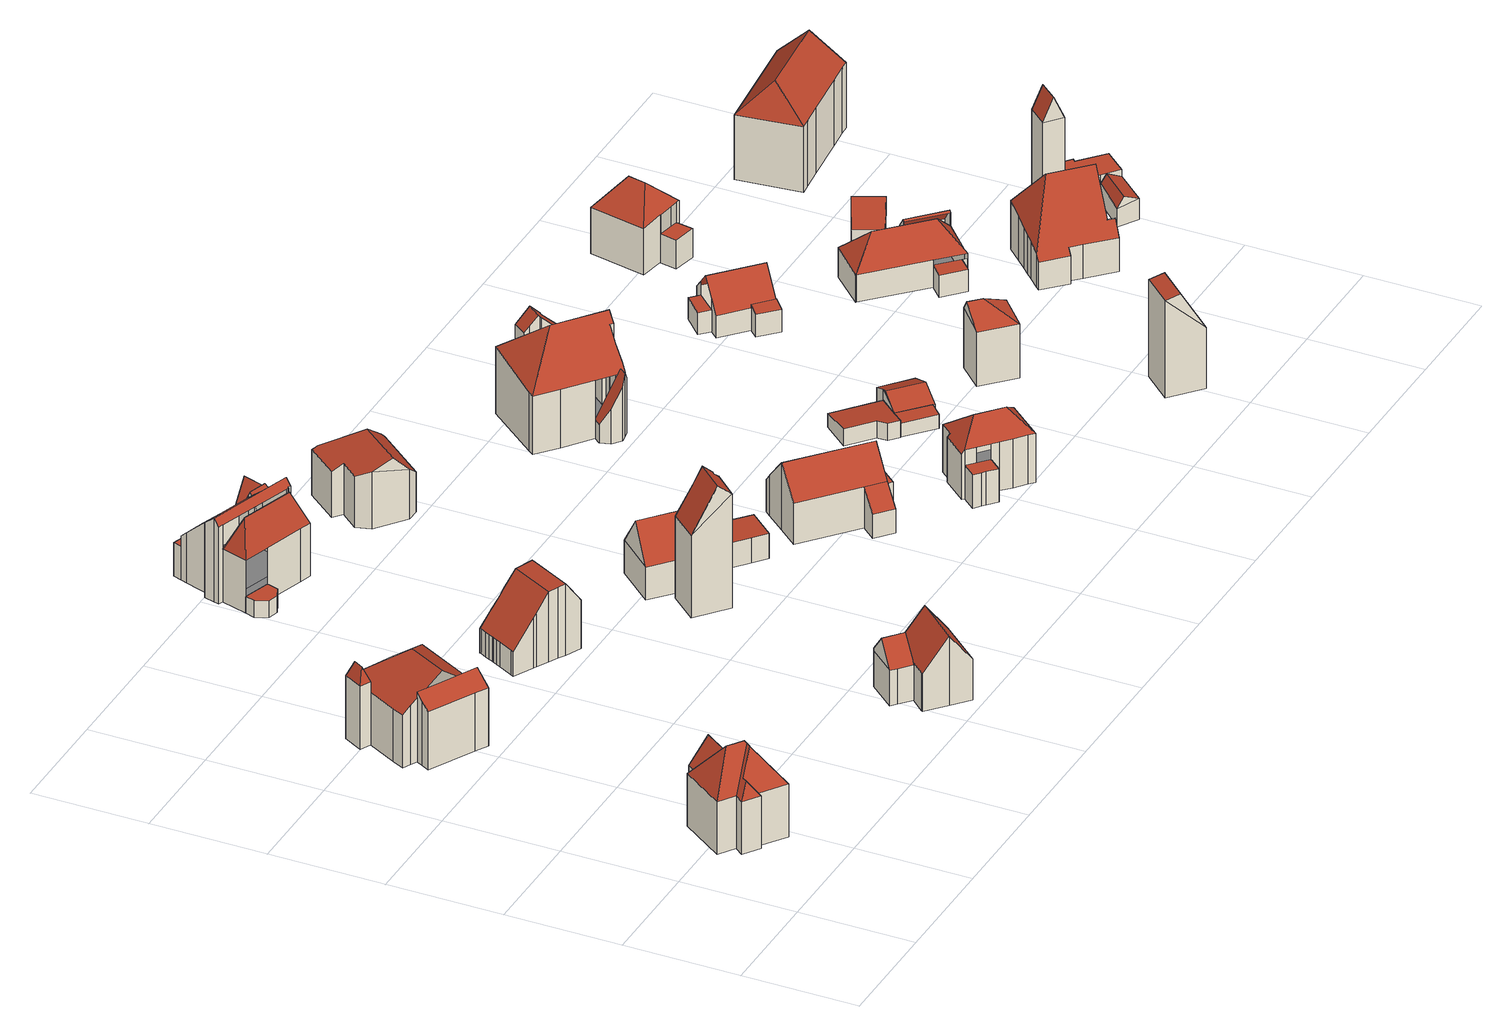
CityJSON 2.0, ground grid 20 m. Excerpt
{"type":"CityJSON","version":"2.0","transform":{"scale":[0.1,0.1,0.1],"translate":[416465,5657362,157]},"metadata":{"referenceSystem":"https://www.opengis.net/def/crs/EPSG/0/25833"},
"CityObjects":{
"building1":{"type":"Building","attributes":{"Dachtyp_tdc":"tdcFreeFormRoof","Gemeindeschluessel":14612000,"Dachneigung":53.18,"QualitaetDacherkennung":25,"Geometrietyp2DReferenz":"3000","measuredHeight":15.74,"function":"31001_9998","roofType":"5000"},"geometry":[{"type":"Solid","lod":"2","boundaries":[[[[0,1,2,3]],[[1,4,5,2]],[[4,6,7,5]],[[6,8,9,7]],[[8,10,11,9]],[[10,12,13,11]],[[12,14,15,13]],[[14,16,17,15]],[[16,18,19,17]],[[18,20,21,19]],[[20,22,23,21]],[[22,0,3,23]],[[24,25,22,20]],[[24,20,18]],[[26,27,25,24,18,16]],[[28,29,30,26,16,14]],[[28,14,12]],[[29,28,12,10]],[[30,29,10,8]],[[27,26,30,8,6]],[[31,25,27,6,4]],[[32,31,4,1]],[[32,1,0]],[[25,31,32,0,22]],[[3,2,5,7,9,11,13,15,17,19,21,23]]]],"semantics":{"surfaces":[{"type":"WallSurface"},{"type":"RoofSurface"},{"type":"GroundSurface"}],"values":[[0,0,0,0,0,0,0,0,0,0,0,0,1,1,1,1,1,1,1,1,1,1,0,1,2]]}}]},
"building2":{"type":"Building","attributes":{"Gemeindeschluessel":14612000,"Geometrietyp2DReferenz":"3000","function":"31001_9998","roofType":"9999"},"children":["building2-1","building2-2","building2-3"]},
"building2-1":{"type":"BuildingPart","attributes":{"Dachtyp_tdc":"tdcHipAndGableRoof","Dachneigung":35.21,"QualitaetDacherkennung":29,"Geometrietyp2DReferenz":"3000","measuredHeight":14.77,"roofType":"5000"},"parents":["building2"],"geometry":[{"type":"MultiSurface","lod":"2","boundaries":[[[33,34,35,36]],[[34,37,38,35]],[[37,39,40,38]],[[39,41,42,40]],[[43,44,45,46]],[[44,47,48,45]],[[47,49,50,48]],[[49,51,52,50]],[[51,53,54,52]],[[51,49,47,44,55]],[[44,43,41,39,37,34,33,56,57,55]],[[57,58,53,51,55]],[[59,36,35,38,40,42,46,45,48,50,52,54]]],"semantics":{"surfaces":[{"type":"WallSurface"},{"type":"RoofSurface"},{"type":"GroundSurface"}],"values":[0,0,0,0,0,0,0,0,0,1,1,1,2]}}]},
"building2-2":{"type":"BuildingPart","attributes":{"Dachtyp_tdc":"tdcPolyFlatRoof","Dachneigung":38.18,"QualitaetDacherkennung":33,"Geometrietyp2DReferenz":"3000","measuredHeight":12.67,"roofType":"2100"},"parents":["building2"],"geometry":[{"type":"MultiSurface","lod":"2","boundaries":[[[60,61,62,54,53]],[[61,63,64,62]],[[63,65,66,64]],[[65,67,68,66]],[[67,69,33,36,68]],[[69,67,65,63,61,60,58,70,56]],[[54,62,64,66,68,36,59]]],"semantics":{"surfaces":[{"type":"WallSurface"},{"type":"RoofSurface"},{"type":"GroundSurface"}],"values":[0,0,0,0,0,1,2]}}]},
"building2-3":{"type":"BuildingPart","attributes":{"Dachtyp_tdc":"tdcFreeFormRoof","Dachneigung":69.61,"QualitaetDacherkennung":12,"Geometrietyp2DReferenz":"3000","measuredHeight":14.06,"roofType":"5000"},"parents":["building2"],"geometry":[{"type":"MultiSurface","lod":"2","boundaries":[[[71,72,73,42]],[[72,74,75,73]],[[74,76,46,75]],[[76,43,46]],[[71,42,41]],[[77,76,74]],[[78,77,74,72]],[[78,72,71]],[[77,78,71,76]],[[73,75,46,42]]],"semantics":{"surfaces":[{"type":"WallSurface"},{"type":"RoofSurface"},{"type":"GroundSurface"}],"values":[0,0,0,0,0,1,1,1,1,2]}}]},
"building3":{"type":"Building","attributes":{"Dachtyp_tdc":"tdcCutGableRoof","Gemeindeschluessel":14612000,"Dachneigung":50.09,"QualitaetDacherkennung":34,"Geometrietyp2DReferenz":"3000","measuredHeight":12.82,"function":"31001_9998","roofType":"9999"},"geometry":[{"type":"Solid","lod":"2","boundaries":[[[[79,80,81,82]],[[80,83,84,81]],[[83,85,86,84]],[[85,87,88,86]],[[87,89,90,88]],[[89,91,92,90]],[[91,93,94,92]],[[93,95,96,94]],[[95,97,98,96]],[[97,99,100,98]],[[99,101,102,100]],[[101,103,104,102]],[[103,105,106,104]],[[105,107,108,106]],[[107,109,110,108]],[[109,111,112,110]],[[111,113,114,112]],[[113,115,116,114]],[[115,117,118,116]],[[117,119,120,118]],[[119,121,122,120]],[[121,123,124,122]],[[123,79,82,124]],[[111,109,107,105,103,101,99,97,95,93,91,89,87,85,83,80,79,123]],[[119,117,115,113]],[[123,121,119,113,111]],[[82,81,84,86,88,90,92,94,96,98,100,102,104,106,108,110,112,114,116,118,120,122,124]]]],"semantics":{"surfaces":[{"type":"WallSurface"},{"type":"RoofSurface"},{"type":"GroundSurface"}],"values":[[0,0,0,0,0,0,0,0,0,0,0,0,0,0,0,0,0,0,0,0,0,0,0,1,1,1,2]]}}]},
"building4":{"type":"Building","attributes":{"Gemeindeschluessel":14612000,"Geometrietyp2DReferenz":"3000","function":"31001_9998","roofType":"9999"},"children":["building4-1","building4-2"]},
"building4-1":{"type":"BuildingPart","attributes":{"Dachtyp_tdc":"tdcGableRoof","Dachneigung":51.22,"QualitaetDacherkennung":70,"Geometrietyp2DReferenz":"3000","measuredHeight":12.43,"roofType":"3100"},"parents":["building4"],"geometry":[{"type":"MultiSurface","lod":"2","boundaries":[[[125,126,127,128]],[[126,129,130,127]],[[129,131,132,133,130]],[[134,135,136,137,138]],[[135,139,140,136]],[[139,141,142,140]],[[141,125,128,142]],[[135,134,143,131,129,126,125]],[[125,141,139,135]],[[128,127,130,133,137,136,140,142]]],"semantics":{"surfaces":[{"type":"WallSurface"},{"type":"RoofSurface"},{"type":"GroundSurface"}],"values":[0,0,0,0,0,0,0,1,1,2]}}]},
"building4-2":{"type":"BuildingPart","attributes":{"Dachtyp_tdc":"tdcGableRoof","Dachneigung":52.38,"QualitaetDacherkennung":52,"Geometrietyp2DReferenz":"3000","measuredHeight":10.49,"roofType":"3100"},"parents":["building4"],"geometry":[{"type":"MultiSurface","lod":"2","boundaries":[[[144,138,137,145]],[[132,146,147,133]],[[146,148,149,147]],[[148,144,145,149]],[[148,146,132,143,150,151]],[[152,151,150,153]],[[144,152,153,134,138]],[[148,151,152,144]],[[145,137,133,147,149]]],"semantics":{"surfaces":[{"type":"WallSurface"},{"type":"RoofSurface"},{"type":"GroundSurface"}],"values":[0,0,0,0,1,1,0,0,2]}}]},
"building5":{"type":"Building","attributes":{"Gemeindeschluessel":14612000,"Geometrietyp2DReferenz":"3000","function":"31001_9998","roofType":"9999"},"children":["building5-1","building5-2","building5-3","building5-4","building5-5"]},
"building5-1":{"type":"BuildingPart","attributes":{"Dachtyp_tdc":"tdcGableRoof","Dachneigung":42.23,"QualitaetDacherkennung":29,"Geometrietyp2DReferenz":"3000","measuredHeight":15.16,"roofType":"3100"},"parents":["building5"],"geometry":[{"type":"MultiSurface","lod":"2","boundaries":[[[154,155,156,157,158]],[[155,159,160,156]],[[159,161,162,160]],[[161,163,164,162]],[[163,165,166,164]],[[165,167,168,169,166]],[[170,171,172,173,174,175]],[[176,177,178]],[[176,179,180,177]],[[179,181,182,180]],[[181,183,184,182]],[[183,185,186,184]],[[185,187,188,186]],[[187,189,190,191,188]],[[183,181,179,176,171,170,167,165,163,161,159]],[[159,155,154,189,187,185,183]],[[191,157,156,160,162,164,166,169,174,173,177,180,182,184,186,188]]],"semantics":{"surfaces":[{"type":"WallSurface"},{"type":"RoofSurface"},{"type":"GroundSurface"}],"values":[0,0,0,0,0,0,0,0,0,0,0,0,0,0,1,1,2]}}]},
"building5-2":{"type":"BuildingPart","attributes":{"Dachtyp_tdc":"tdcPolyFlatRoof","Dachneigung":0,"QualitaetDacherkennung":35,"Geometrietyp2DReferenz":"3000","measuredHeight":6.13,"roofType":"1000"},"parents":["building5"],"geometry":[{"type":"MultiSurface","lod":"2","boundaries":[[[168,192,193,169]],[[192,194,195,193]],[[194,175,174,195]],[[194,192,168,175]],[[174,169,193,195]]],"semantics":{"surfaces":[{"type":"WallSurface"},{"type":"RoofSurface"},{"type":"GroundSurface"}],"values":[0,0,0,1,2]}}]},
"building5-3":{"type":"BuildingPart","attributes":{"Dachtyp_tdc":"tdcFreeFormRoof","Dachneigung":67.93,"QualitaetDacherkennung":15,"Geometrietyp2DReferenz":"3000","measuredHeight":15.25,"roofType":"5000"},"parents":["building5"],"geometry":[{"type":"MultiSurface","lod":"2","boundaries":[[[196,197,198,199,200]],[[201,158,157,202,203]],[[190,204,205,191]],[[204,206,207,205]],[[206,196,200,207]],[[208,209,190,158]],[[208,158,201]],[[209,208,201,197,196,206]],[[209,206,204,190]],[[200,199,202,157,191,205,207]]],"semantics":{"surfaces":[{"type":"WallSurface"},{"type":"RoofSurface"},{"type":"GroundSurface"}],"values":[0,0,0,0,0,1,1,1,1,2]}}]},
"building5-4":{"type":"BuildingPart","attributes":{"Dachtyp_tdc":"tdcPolyFlatRoof","Dachneigung":45.18,"QualitaetDacherkennung":56,"Geometrietyp2DReferenz":"3000","measuredHeight":6.7,"roofType":"2100"},"parents":["building5"],"geometry":[{"type":"MultiSurface","lod":"2","boundaries":[[[210,211,212,213]],[[211,178,177,212]],[[178,211,210,172]],[[173,213,212,177]],[[172,210,213,173]]],"semantics":{"surfaces":[{"type":"WallSurface"},{"type":"RoofSurface"},{"type":"GroundSurface"}],"values":[0,0,1,2,0]}}]},
"building5-5":{"type":"BuildingPart","attributes":{"Dachtyp_tdc":"tdcPolyFlatRoof","Dachneigung":0,"QualitaetDacherkennung":0,"Geometrietyp2DReferenz":"3000","measuredHeight":3,"roofType":"9999"},"parents":["building5"],"geometry":[{"type":"MultiSurface","lod":"2","boundaries":[[[203,214,215,216,217,198]],[[198,217,218,199]],[[217,216,219,218]],[[216,215,220,219]],[[215,214,221,220]],[[214,203,202,221]],[[199,218,219,220,221,202]],[[199,202,203,198]]],"semantics":{"surfaces":[{"type":"RoofSurface"},{"type":"WallSurface"},{"type":"GroundSurface"},{"type":"ClosureSurface","isClosure":"1","QuelleClosure":"LoD1Solid"}],"values":[0,1,1,1,1,1,2,3]}}]},
"building6":{"type":"Building","attributes":{"Dachtyp_tdc":"tdcFreeFormRoof","Gemeindeschluessel":14612000,"Dachneigung":60.35,"QualitaetDacherkennung":10,"Geometrietyp2DReferenz":"3000","measuredHeight":22.66,"function":"31001_9998","roofType":"5000"},"geometry":[{"type":"Solid","lod":"2","boundaries":[[[[222,223,224,225]],[[223,226,227,224]],[[226,228,229,227]],[[228,230,231,229]],[[230,232,233,231]],[[232,234,235,233]],[[234,236,237,235]],[[236,222,225,237]],[[236,234,232,230,228,238,239]],[[238,226,223,222,239]],[[228,226,238]],[[222,236,239]],[[225,224,227,229,231,233,235,237]]]],"semantics":{"surfaces":[{"type":"WallSurface"},{"type":"RoofSurface"},{"type":"GroundSurface"}],"values":[[0,0,0,0,0,0,0,0,1,1,0,0,2]]}}]},
"building7":{"type":"Building","attributes":{"Dachtyp_tdc":"tdcFreeFormRoof","Gemeindeschluessel":14612000,"Dachneigung":63.92,"QualitaetDacherkennung":14,"Geometrietyp2DReferenz":"3000","measuredHeight":8.5,"function":"31001_9998","roofType":"5000"},"geometry":[{"type":"Solid","lod":"2","boundaries":[[[[240,241,242,243]],[[241,244,245,242]],[[244,246,247,245]],[[246,248,249,247]],[[248,250,251,249]],[[250,252,253,251]],[[252,254,255,253]],[[254,240,243,255]],[[256,257,252,250]],[[258,259,256,250,248,260]],[[259,258,261,241,240]],[[257,256,259,240,254]],[[241,261,244]],[[244,261,258,260,246]],[[246,260,248]],[[252,257,254]],[[243,242,245,247,249,251,253,255]]]],"semantics":{"surfaces":[{"type":"WallSurface"},{"type":"RoofSurface"},{"type":"GroundSurface"}],"values":[[0,0,0,0,0,0,0,0,1,1,1,1,0,0,0,0,2]]}}]},
"building8":{"type":"Building","attributes":{"Dachtyp_tdc":"tdcFreeFormRoof","Gemeindeschluessel":14612000,"Dachneigung":54.83,"QualitaetDacherkennung":73,"Geometrietyp2DReferenz":"3000","measuredHeight":11.89,"function":"31001_9998","roofType":"5000"},"geometry":[{"type":"Solid","lod":"2","boundaries":[[[[262,263,264,265]],[[263,266,267,264]],[[266,268,269,267]],[[268,270,271,269]],[[270,272,273,271]],[[272,262,265,273]],[[263,262,274,275,268,266]],[[274,272,270,275]],[[262,272,274]],[[270,268,275]],[[265,264,267,269,271,273]]]],"semantics":{"surfaces":[{"type":"WallSurface"},{"type":"RoofSurface"},{"type":"GroundSurface"}],"values":[[0,0,0,0,0,0,1,1,0,0,2]]}}]},
"building9":{"type":"Building","attributes":{"Dachtyp_tdc":"tdcFreeFormRoof","Gemeindeschluessel":14612000,"Dachneigung":25.97,"QualitaetDacherkennung":18,"Geometrietyp2DReferenz":"3000","measuredHeight":11.93,"function":"31001_9998","roofType":"5000"},"geometry":[{"type":"Solid","lod":"2","boundaries":[[[[276,277,278,279]],[[277,280,281,278]],[[280,282,283,281]],[[282,284,285,283]],[[284,286,287,285]],[[286,288,289,287]],[[288,290,291,289]],[[290,292,293,291]],[[292,294,295,293]],[[294,296,297,295]],[[296,298,299,297]],[[298,276,279,299]],[[300,301,290,288,286,284,302]],[[277,276,298,303,300,302,282,280]],[[292,301,300,303,296,294]],[[298,296,303]],[[284,282,302]],[[292,290,301]],[[279,278,281,283,285,287,289,291,293,295,297,299]]]],"semantics":{"surfaces":[{"type":"WallSurface"},{"type":"RoofSurface"},{"type":"GroundSurface"}],"values":[[0,0,0,0,0,0,0,0,0,0,0,0,1,1,1,0,0,0,2]]}}]},
"building10":{"type":"Building","attributes":{"Dachtyp_tdc":"tdcPolyFlatRoof","Gemeindeschluessel":14612000,"Dachneigung":2.73,"QualitaetDacherkennung":72,"Geometrietyp2DReferenz":"3000","measuredHeight":4.84,"function":"31001_9998","roofType":"2100"},"geometry":[{"type":"Solid","lod":"2","boundaries":[[[[304,305,306,307]],[[305,308,309,306]],[[308,310,311,309]],[[310,312,313,311]],[[312,314,315,313]],[[314,304,307,315]],[[314,312,310,308,305,304]],[[307,306,309,311,313,315]]]],"semantics":{"surfaces":[{"type":"WallSurface"},{"type":"RoofSurface"},{"type":"GroundSurface"}],"values":[[0,0,0,0,0,0,1,2]]}}]},
"building11":{"type":"Building","attributes":{"Gemeindeschluessel":14612000,"Geometrietyp2DReferenz":"3000","function":"31001_9998","roofType":"9999"},"children":["building11-1","building11-2","building11-3","building11-4"]},
"building11-1":{"type":"BuildingPart","attributes":{"Dachtyp_tdc":"tdcPolyFlatRoof","Dachneigung":43.98,"QualitaetDacherkennung":21,"Geometrietyp2DReferenz":"3000","measuredHeight":7.35,"roofType":"2100"},"parents":["building11"],"geometry":[{"type":"MultiSurface","lod":"2","boundaries":[[[316,317,318,319]],[[317,320,321,318]],[[320,322,323,321]],[[320,317,316,322]],[[319,318,321,323]]],"semantics":{"surfaces":[{"type":"WallSurface"},{"type":"RoofSurface"},{"type":"GroundSurface"}],"values":[0,0,0,1,2]}}]},
"building11-2":{"type":"BuildingPart","attributes":{"Dachtyp_tdc":"tdcPolyFlatRoof","Dachneigung":0,"QualitaetDacherkennung":50,"Geometrietyp2DReferenz":"3000","measuredHeight":3.56,"roofType":"1000"},"parents":["building11"],"geometry":[{"type":"MultiSurface","lod":"2","boundaries":[[[324,325,326,327]],[[328,329,330,331]],[[329,324,327,330]],[[329,328,325,324]],[[327,326,331,330]]],"semantics":{"surfaces":[{"type":"WallSurface"},{"type":"RoofSurface"},{"type":"GroundSurface"}],"values":[0,0,0,1,2]}}]},
"building11-3":{"type":"BuildingPart","attributes":{"Dachtyp_tdc":"tdcFreeFormRoof","Dachneigung":46.93,"QualitaetDacherkennung":70,"Geometrietyp2DReferenz":"3000","measuredHeight":12.21,"roofType":"5000"},"parents":["building11"],"geometry":[{"type":"MultiSurface","lod":"2","boundaries":[[[322,332,333,323]],[[332,334,335,333]],[[334,336,337,338,335]],[[339,340,341,342,343]],[[340,344,328,331,341]],[[345,346,347,326,325]],[[346,316,319,347]],[[346,345,344,340,339,336,334]],[[334,332,322,316,346]],[[333,335,338,342,341,331,326,347,319,323]]],"semantics":{"surfaces":[{"type":"WallSurface"},{"type":"RoofSurface"},{"type":"GroundSurface"}],"values":[0,0,0,0,0,0,0,1,1,2]}}]},
"building11-4":{"type":"BuildingPart","attributes":{"Dachtyp_tdc":"tdcPolyFlatRoof","Dachneigung":46.77,"QualitaetDacherkennung":55,"Geometrietyp2DReferenz":"3000","measuredHeight":7.26,"roofType":"2100"},"parents":["building11"],"geometry":[{"type":"MultiSurface","lod":"2","boundaries":[[[348,343,342,349]],[[337,350,351,338]],[[350,348,349,351]],[[350,337,343,348]],[[349,342,338,351]]],"semantics":{"surfaces":[{"type":"WallSurface"},{"type":"RoofSurface"},{"type":"GroundSurface"}],"values":[0,0,0,1,2]}}]},
"building12":{"type":"Building","attributes":{"Gemeindeschluessel":14612000,"Geometrietyp2DReferenz":"3000","function":"31001_9998","roofType":"9999"},"children":["building12-1","building12-2","building12-3"]},
"building12-1":{"type":"BuildingPart","attributes":{"Dachtyp_tdc":"tdcHipRoof","Dachneigung":39.1,"QualitaetDacherkennung":78,"Geometrietyp2DReferenz":"3000","measuredHeight":12.09,"roofType":"3200"},"parents":["building12"],"geometry":[{"type":"MultiSurface","lod":"2","boundaries":[[[352,353,354,355]],[[353,356,357,354]],[[356,358,359,357]],[[358,360,361,359]],[[360,362,363,361]],[[362,364,363]],[[365,366,367,368]],[[365,369,370,366]],[[369,371,372,370]],[[371,373,374,372]],[[373,375,376,374]],[[375,377,378,376]],[[371,369,379]],[[360,358,356,353,352,380]],[[369,365,362,360,380,379]],[[352,381,377,375,373,371,379,380]],[[378,382,355,354,357,359,361,363,366,370,372,374,376]],[[377,381,382,378]],[[381,383,382]],[[352,355,384]]],"semantics":{"surfaces":[{"type":"WallSurface"},{"type":"RoofSurface"},{"type":"GroundSurface"}],"values":[0,0,0,0,0,0,0,0,0,0,0,0,1,1,1,1,2,0,0,0]}}]},
"building12-2":{"type":"BuildingPart","attributes":{"Dachtyp_tdc":"tdcPolyFlatRoof","Dachneigung":0,"QualitaetDacherkennung":49,"Geometrietyp2DReferenz":"3000","measuredHeight":5.97,"roofType":"1000"},"parents":["building12"],"geometry":[{"type":"MultiSurface","lod":"2","boundaries":[[[383,385,386,382]],[[385,387,388,386]],[[387,389,390,388]],[[389,391,392,390]],[[391,393,394,392]],[[393,384,355,394]],[[393,391,389,387,385,383,384]],[[355,382,386,388,390,392,394]]],"semantics":{"surfaces":[{"type":"WallSurface"},{"type":"RoofSurface"},{"type":"GroundSurface"}],"values":[0,0,0,0,0,0,1,2]}}]},
"building12-3":{"type":"BuildingPart","attributes":{"Dachtyp_tdc":"tdcHipAndGableRoof","Dachneigung":22.86,"QualitaetDacherkennung":59,"Geometrietyp2DReferenz":"3000","measuredHeight":7.51,"roofType":"5000"},"parents":["building12"],"geometry":[{"type":"MultiSurface","lod":"2","boundaries":[[[364,395,396,363]],[[395,397,398,396]],[[397,367,366,398]],[[399,395,400]],[[395,364,401,400]],[[368,399,400,401]],[[397,399,368,367]],[[395,399,397]],[[396,398,366,363]]],"semantics":{"surfaces":[{"type":"WallSurface"},{"type":"RoofSurface"},{"type":"GroundSurface"}],"values":[0,0,0,1,1,1,0,0,2]}}]},
"building13":{"type":"Building","attributes":{"Gemeindeschluessel":14612000,"Geometrietyp2DReferenz":"3000","function":"31001_9998","roofType":"9999"},"children":["building13-1","building13-2","building13-3"]},
"building13-1":{"type":"BuildingPart","attributes":{"Dachtyp_tdc":"tdcGableRoof","Dachneigung":43.83,"QualitaetDacherkennung":58,"Geometrietyp2DReferenz":"3000","measuredHeight":15.66,"roofType":"3100"},"parents":["building13"],"geometry":[{"type":"MultiSurface","lod":"2","boundaries":[[[402,403,404,405]],[[403,406,407,404]],[[406,408,409,407]],[[408,410,411,409]],[[412,413,414,415,416]],[[413,402,405,414]],[[417,418,410,408,406,403,402]],[[402,413,412,417]],[[405,404,407,409,411,419,415,414]]],"semantics":{"surfaces":[{"type":"WallSurface"},{"type":"RoofSurface"},{"type":"GroundSurface"}],"values":[0,0,0,0,0,0,1,1,2]}}]},
"building13-2":{"type":"BuildingPart","attributes":{"Dachtyp_tdc":"tdcFreeFormRoof","Dachneigung":61.46,"QualitaetDacherkennung":5,"Geometrietyp2DReferenz":"3000","measuredHeight":11.42,"roofType":"5000"},"parents":["building13"],"geometry":[{"type":"MultiSurface","lod":"2","boundaries":[[[420,421,422,423]],[[424,425,426,427]],[[425,428,429,426]],[[428,430,431,429]],[[430,432,433,431]],[[432,420,423,433]],[[428,425,424,434,435]],[[435,436,421,420,432,430,428]],[[423,422,437,427,426,429,431,433]]],"semantics":{"surfaces":[{"type":"WallSurface"},{"type":"RoofSurface"},{"type":"GroundSurface"}],"values":[0,0,0,0,0,0,1,1,2]}}]},
"building13-3":{"type":"BuildingPart","attributes":{"Dachtyp_tdc":"tdcHipAndGableRoof","Dachneigung":45.05,"QualitaetDacherkennung":44,"Geometrietyp2DReferenz":"3000","measuredHeight":17.55,"roofType":"5000"},"parents":["building13"],"geometry":[{"type":"MultiSurface","lod":"2","boundaries":[[[438,411,410]],[[438,439,440,411]],[[439,441,442,440]],[[441,443,444,442]],[[443,445,446,444]],[[445,447,448,446]],[[447,449,450,448]],[[449,451,452,450]],[[451,453,454,452]],[[453,455,456,454]],[[455,457,424,427,456]],[[458,459,460,422,421]],[[459,461,462,460]],[[461,463,464,462]],[[463,465,466,464]],[[465,467,468,466]],[[467,469,470,468]],[[469,416,415,470]],[[465,463,461,471]],[[461,459,458,436,472,434,457,455,453,451,449,447,471]],[[447,445,443,441,439,438,418,473,416,469,467,465,471]],[[415,419,411,440,442,444,446,448,450,452,454,456,427,437,422,460,462,464,466,468,470]]],"semantics":{"surfaces":[{"type":"WallSurface"},{"type":"RoofSurface"},{"type":"GroundSurface"}],"values":[0,0,0,0,0,0,0,0,0,0,0,0,0,0,0,0,0,0,1,1,1,2]}}]},
"building14":{"type":"Building","attributes":{"Dachtyp_tdc":"tdcPolyFlatRoof","Gemeindeschluessel":14612000,"Dachneigung":4.66,"QualitaetDacherkennung":68,"Geometrietyp2DReferenz":"3000","measuredHeight":3.14,"function":"31001_9998","roofType":"2100"},"geometry":[{"type":"Solid","lod":"2","boundaries":[[[[474,475,476,477]],[[475,478,479,476]],[[478,480,481,479]],[[480,482,483,481]],[[482,484,485,483]],[[484,486,487,485]],[[486,474,477,487]],[[486,484,482,480,478,475,474]],[[477,476,479,481,483,485,487]]]],"semantics":{"surfaces":[{"type":"WallSurface"},{"type":"RoofSurface"},{"type":"GroundSurface"}],"values":[[0,0,0,0,0,0,0,1,2]]}}]},
"building15":{"type":"Building","attributes":{"Dachtyp_tdc":"tdcPolyFlatRoof","Gemeindeschluessel":14612000,"Dachneigung":7.76,"QualitaetDacherkennung":63,"Geometrietyp2DReferenz":"3000","measuredHeight":2.84,"function":"31001_9998","roofType":"2100"},"geometry":[{"type":"Solid","lod":"2","boundaries":[[[[488,489,490,491]],[[489,492,493,490]],[[492,494,495,493]],[[494,488,491,495]],[[494,492,489,488]],[[491,490,493,495]]]],"semantics":{"surfaces":[{"type":"WallSurface"},{"type":"RoofSurface"},{"type":"GroundSurface"}],"values":[[0,0,0,0,1,2]]}}]},
"building16":{"type":"Building","attributes":{"Dachtyp_tdc":"tdcFreeFormRoof","Gemeindeschluessel":14612000,"Dachneigung":22.01,"QualitaetDacherkennung":52,"Geometrietyp2DReferenz":"3000","measuredHeight":4.31,"function":"31001_9998","roofType":"5000"},"geometry":[{"type":"Solid","lod":"2","boundaries":[[[[488,494,496,497]],[[494,498,499,496]],[[498,500,501,499]],[[500,502,503,501]],[[502,504,505,503]],[[504,488,497,505]],[[488,504,506,507,494]],[[506,502,500,498,507]],[[504,502,506]],[[498,494,507]],[[497,496,499,501,503,505]]]],"semantics":{"surfaces":[{"type":"WallSurface"},{"type":"RoofSurface"},{"type":"GroundSurface"}],"values":[[0,0,0,0,0,0,1,1,0,0,2]]}}]},
"building17":{"type":"Building","attributes":{"Dachtyp_tdc":"tdcHipAndGableRoof","Gemeindeschluessel":14612000,"Dachneigung":34.83,"QualitaetDacherkennung":4,"Geometrietyp2DReferenz":"3000","measuredHeight":12.76,"function":"31001_9998","roofType":"5000"},"geometry":[{"type":"Solid","lod":"2","boundaries":[[[[508,509,510,511]],[[509,512,513,510]],[[512,514,515,513]],[[514,508,511,515]],[[512,509,516]],[[508,514,517]],[[509,508,517,516]],[[514,512,516,517]],[[511,510,513,515]]]],"semantics":{"surfaces":[{"type":"WallSurface"},{"type":"RoofSurface"},{"type":"GroundSurface"}],"values":[[0,0,0,0,1,0,1,1,2]]}}]},
"building18":{"type":"Building","attributes":{"Gemeindeschluessel":14612000,"Geometrietyp2DReferenz":"3000","function":"31001_9998","roofType":"9999"},"children":["building18-1","building18-2","building18-3"]},
"building18-1":{"type":"BuildingPart","attributes":{"Dachtyp_tdc":"tdcPolyFlatRoof","Dachneigung":17.76,"QualitaetDacherkennung":64,"Geometrietyp2DReferenz":"3000","measuredHeight":4.77,"roofType":"2100"},"parents":["building18"],"geometry":[{"type":"MultiSurface","lod":"2","boundaries":[[[518,519,520,521]],[[519,522,523,520]],[[522,524,525,526,523]],[[527,518,521,528,529]],[[527,524,522,519,518]],[[521,520,523,526,528]]],"semantics":{"surfaces":[{"type":"WallSurface"},{"type":"RoofSurface"},{"type":"GroundSurface"}],"values":[0,0,0,0,1,2]}}]},
"building18-2":{"type":"BuildingPart","attributes":{"Dachtyp_tdc":"tdcGableRoof","Dachneigung":46.83,"QualitaetDacherkennung":73,"Geometrietyp2DReferenz":"3000","measuredHeight":8.71,"roofType":"3100"},"parents":["building18"],"geometry":[{"type":"MultiSurface","lod":"2","boundaries":[[[530,531,532,533]],[[531,534,532]],[[535,536,537]],[[535,538,539,536]],[[538,540,541,539]],[[540,542,543,541]],[[542,529,528,543]],[[525,530,533,526]],[[542,540,538,535,544]],[[544,531,530,525,529,542]],[[533,532,545,536,539,541,543,528,526]]],"semantics":{"surfaces":[{"type":"WallSurface"},{"type":"RoofSurface"},{"type":"GroundSurface"}],"values":[0,0,0,0,0,0,0,0,1,1,2]}}]},
"building18-3":{"type":"BuildingPart","attributes":{"Dachtyp_tdc":"tdcPolyFlatRoof","Dachneigung":0,"QualitaetDacherkennung":48,"Geometrietyp2DReferenz":"3000","measuredHeight":3.94,"roofType":"1000"},"parents":["building18"],"geometry":[{"type":"MultiSurface","lod":"2","boundaries":[[[534,546,547,532]],[[546,548,549,547]],[[548,537,536,549]],[[537,548,546,534,550]],[[532,547,549,536,545]]],"semantics":{"surfaces":[{"type":"WallSurface"},{"type":"RoofSurface"},{"type":"GroundSurface"}],"values":[0,0,0,1,2]}}]},
"building19":{"type":"Building","attributes":{"Dachtyp_tdc":"tdcFreeFormRoof","Gemeindeschluessel":14612000,"Dachneigung":59.46,"QualitaetDacherkennung":4,"Geometrietyp2DReferenz":"3000","measuredHeight":18.14,"function":"31001_9998","roofType":"5000"},"geometry":[{"type":"Solid","lod":"2","boundaries":[[[[551,552,553,554]],[[552,555,556,553]],[[555,557,558,556]],[[557,559,560,558]],[[559,561,562,560]],[[561,551,554,562]],[[563,564,555,552]],[[561,559,557,564,563,551]],[[552,551,563]],[[557,555,564]],[[554,553,556,558,560,562]]]],"semantics":{"surfaces":[{"type":"WallSurface"},{"type":"RoofSurface"},{"type":"GroundSurface"}],"values":[[0,0,0,0,0,0,1,1,0,0,2]]}}]},
"building20":{"type":"Building","attributes":{"Gemeindeschluessel":14612000,"Geometrietyp2DReferenz":"3000","function":"31001_9998","roofType":"9999"},"children":["building20-1","building20-2","building20-3"]},
"building20-1":{"type":"BuildingPart","attributes":{"Dachtyp_tdc":"tdcHipRoof","Dachneigung":48.5,"QualitaetDacherkennung":56,"Geometrietyp2DReferenz":"3000","measuredHeight":9.49,"roofType":"3200"},"parents":["building20"],"geometry":[{"type":"MultiSurface","lod":"2","boundaries":[[[565,566,567,568]],[[566,569,570,571,567]],[[572,573,574]],[[572,575,576,573]],[[575,577,578,576]],[[577,579,580,578]],[[579,581,582,580]],[[581,583,584,582]],[[579,577,585]],[[569,566,565,586]],[[577,575,572,569,586,585]],[[565,583,581,579,585,586]],[[568,567,571,573,576,578,580,582,584]]],"semantics":{"surfaces":[{"type":"WallSurface"},{"type":"RoofSurface"},{"type":"GroundSurface"}],"values":[0,0,0,0,0,0,0,0,1,1,1,1,2]}}]},
"building20-2":{"type":"BuildingPart","attributes":{"Dachtyp_tdc":"tdcPolyFlatRoof","Dachneigung":0,"QualitaetDacherkennung":52,"Geometrietyp2DReferenz":"3000","measuredHeight":4.05,"roofType":"1000"},"parents":["building20"],"geometry":[{"type":"MultiSurface","lod":"2","boundaries":[[[587,574,573,588]],[[570,589,590,571]],[[589,591,592,590]],[[591,587,588,592]],[[591,589,570,574,587]],[[588,573,571,590,592]]],"semantics":{"surfaces":[{"type":"WallSurface"},{"type":"RoofSurface"},{"type":"GroundSurface"}],"values":[0,0,0,0,1,2]}}]},
"building20-3":{"type":"BuildingPart","attributes":{"Dachtyp_tdc":"tdcGableRoof","Dachneigung":51.07,"QualitaetDacherkennung":31,"Geometrietyp2DReferenz":"3000","measuredHeight":7.99,"roofType":"3100"},"parents":["building20"],"geometry":[{"type":"MultiSurface","lod":"2","boundaries":[[[593,594,595,596]],[[594,597,598,595]],[[597,599,600,598]],[[599,601,602,600]],[[601,603,568,602]],[[604,593,596,584,583]],[[601,599,597,594,593]],[[593,604,603,601]],[[596,595,598,600,602,568,584]]],"semantics":{"surfaces":[{"type":"WallSurface"},{"type":"RoofSurface"},{"type":"GroundSurface"}],"values":[0,0,0,0,0,0,1,1,2]}}]},
"building21":{"type":"Building","attributes":{"Dachtyp_tdc":"tdcPolyFlatRoof","Gemeindeschluessel":14612000,"Dachneigung":0,"QualitaetDacherkennung":0,"Geometrietyp2DReferenz":"3000","BezugspunktDach":"2000","measuredHeight":2.51,"function":"31001_9998"},"geometry":[{"type":"MultiSurface","lod":"2","boundaries":[[[605,606,607,608]],[[607,606,609,610]],[[606,605,611,609]],[[605,608,612,611]],[[608,607,610,612]],[[612,610,609,611]]],"semantics":{"surfaces":[{"type":"RoofSurface"},{"type":"WallSurface"},{"type":"GroundSurface"}],"values":[0,1,1,1,1,2]}}]},
"building22":{"type":"Building","attributes":{"Gemeindeschluessel":14612000,"Geometrietyp2DReferenz":"3000","function":"31001_9998","roofType":"9999"},"children":["building22-1","building22-2"]},
"building22-1":{"type":"BuildingPart","attributes":{"Dachtyp_tdc":"tdcPolyFlatRoof","Dachneigung":0,"QualitaetDacherkennung":48,"Geometrietyp2DReferenz":"3000","measuredHeight":5.25,"roofType":"1000"},"parents":["building22"],"geometry":[{"type":"MultiSurface","lod":"2","boundaries":[[[613,614,615,616]],[[617,618,619,620]],[[618,613,616,619]],[[618,617,614,613]],[[616,615,620,619]]],"semantics":{"surfaces":[{"type":"WallSurface"},{"type":"RoofSurface"},{"type":"GroundSurface"}],"values":[0,0,0,1,2]}}]},
"building22-2":{"type":"BuildingPart","attributes":{"Dachtyp_tdc":"tdcHipRoof","Dachneigung":43.43,"QualitaetDacherkennung":80,"Geometrietyp2DReferenz":"3000","measuredHeight":12.97,"roofType":"3200"},"parents":["building22"],"geometry":[{"type":"MultiSurface","lod":"2","boundaries":[[[621,620,615,622,623,624,625,626,627]],[[628,629,620,621]],[[629,617,620]],[[630,631,622,615,614]],[[631,632,623,622]],[[632,633,624,623]],[[633,634,625,624]],[[634,635,626,625]],[[635,636,627,626]],[[636,628,621,627]],[[634,633,637]],[[632,631,630,629,628,638]],[[633,632,638,637]],[[628,636,635,634,637,638]]],"semantics":{"surfaces":[{"type":"GroundSurface"},{"type":"WallSurface"},{"type":"RoofSurface"}],"values":[0,1,1,1,1,1,1,1,1,1,2,2,2,2]}}]},
"building23":{"type":"Building","attributes":{"Dachtyp_tdc":"tdcHipAndGableRoof","Gemeindeschluessel":14612000,"Dachneigung":54.44,"QualitaetDacherkennung":53,"Geometrietyp2DReferenz":"3000","measuredHeight":15.55,"function":"31001_9998","roofType":"5000"},"geometry":[{"type":"Solid","lod":"2","boundaries":[[[[639,640,641,642]],[[640,643,644,641]],[[643,645,646,644]],[[645,647,648,646]],[[647,649,650,648]],[[649,651,652,650]],[[651,653,654,652]],[[653,655,656,654]],[[655,657,658,656]],[[657,659,660,658]],[[659,661,662,660]],[[661,663,664,662]],[[663,665,666,664]],[[665,667,668,666]],[[667,639,642,668]],[[663,661,659,657,655,653,669]],[[653,651,649,647,645,643,640,639,667,669]],[[667,665,663,669]],[[642,641,644,646,648,650,652,654,656,658,660,662,664,666,668]]]],"semantics":{"surfaces":[{"type":"WallSurface"},{"type":"RoofSurface"},{"type":"GroundSurface"}],"values":[[0,0,0,0,0,0,0,0,0,0,0,0,0,0,0,1,1,1,2]]}}]},
"building24":{"type":"Building","attributes":{"Dachtyp_tdc":"tdcPolyFlatRoof","Gemeindeschluessel":14612000,"Dachneigung":0,"QualitaetDacherkennung":55,"Geometrietyp2DReferenz":"3000","measuredHeight":2.47,"function":"31001_9998","roofType":"1000"},"geometry":[{"type":"Solid","lod":"2","boundaries":[[[[670,671,672,673]],[[671,674,675,672]],[[674,676,677,675]],[[676,678,679,677]],[[678,680,681,679]],[[680,682,683,681]],[[682,684,685,683]],[[684,670,673,685]],[[684,682,680,678,676,674,671,670]],[[673,672,675,677,679,681,683,685]]]],"semantics":{"surfaces":[{"type":"WallSurface"},{"type":"RoofSurface"},{"type":"GroundSurface"}],"values":[[0,0,0,0,0,0,0,0,1,2]]}}]},
"building25":{"type":"Building","attributes":{"Dachtyp_tdc":"tdcGableRoof","Gemeindeschluessel":14612000,"Dachneigung":25.07,"QualitaetDacherkennung":52,"Geometrietyp2DReferenz":"3000","measuredHeight":5.03,"function":"31001_9998","roofType":"3100"},"geometry":[{"type":"Solid","lod":"2","boundaries":[[[[686,687,688,689]],[[687,690,691,688]],[[690,692,693,691]],[[692,686,689,693]],[[690,687,694]],[[686,692,695]],[[687,686,695,694]],[[692,690,694,695]],[[689,688,691,693]]]],"semantics":{"surfaces":[{"type":"WallSurface"},{"type":"RoofSurface"},{"type":"GroundSurface"}],"values":[[0,0,0,0,0,0,1,1,2]]}}]},
"building26":{"type":"Building","attributes":{"Gemeindeschluessel":14612000,"Geometrietyp2DReferenz":"3000","function":"31001_9998","roofType":"9999"},"children":["building26-1","building26-2"]},
"building26-1":{"type":"BuildingPart","attributes":{"Dachtyp_tdc":"tdcPolyFlatRoof","Dachneigung":0,"QualitaetDacherkennung":64,"Geometrietyp2DReferenz":"3000","measuredHeight":6.3,"roofType":"1000"},"parents":["building26"],"geometry":[{"type":"MultiSurface","lod":"2","boundaries":[[[696,697,698,699]],[[697,700,701,698]],[[700,702,703,701]],[[704,705,706,707]],[[705,708,709,706]],[[708,710,711,709]],[[710,712,713,711]],[[712,714,715,713]],[[714,716,717,715]],[[716,696,699,717]],[[716,714,712,710,708,705,704,702,700,697,696]],[[699,698,701,703,707,706,709,711,713,715,717]]],"semantics":{"surfaces":[{"type":"WallSurface"},{"type":"RoofSurface"},{"type":"GroundSurface"}],"values":[0,0,0,0,0,0,0,0,0,0,1,2]}}]},
"building26-2":{"type":"BuildingPart","attributes":{"Dachtyp_tdc":"tdcFreeFormRoof","Dachneigung":66.1,"QualitaetDacherkennung":10,"Geometrietyp2DReferenz":"3000","measuredHeight":21.75,"roofType":"5000"},"parents":["building26"],"geometry":[{"type":"MultiSurface","lod":"2","boundaries":[[[718,719,704,707,720]],[[721,722,723,703,702]],[[722,718,720,723]],[[724,722,721]],[[725,724,721,719]],[[725,719,718]],[[724,725,718,722]],[[720,707,703,723]]],"semantics":{"surfaces":[{"type":"WallSurface"},{"type":"RoofSurface"},{"type":"GroundSurface"}],"values":[0,0,0,0,1,0,1,2]}}]},
"building27":{"type":"Building","attributes":{"Dachtyp_tdc":"tdcHipRoof","Gemeindeschluessel":14612000,"Dachneigung":46.73,"QualitaetDacherkennung":66,"Geometrietyp2DReferenz":"3000","measuredHeight":17.67,"function":"31001_9998","roofType":"3200"},"geometry":[{"type":"Solid","lod":"2","boundaries":[[[[726,727,728,729]],[[727,730,731,728]],[[730,732,733,731]],[[732,734,735,733]],[[734,736,737,735]],[[736,738,739,737]],[[738,740,741,739]],[[740,726,729,741]],[[732,730,742]],[[736,734,743]],[[730,727,726,740,738,736,743,742]],[[734,732,742,743]],[[729,728,731,733,735,737,739,741]]]],"semantics":{"surfaces":[{"type":"WallSurface"},{"type":"RoofSurface"},{"type":"GroundSurface"}],"values":[[0,0,0,0,0,0,0,0,1,1,1,1,2]]}}]}
},
"vertices":[
[170,265,104],[225,226,104],[225,226,9],[170,265,9],[215,211,104],[215,211,9],[247,188,104],[247,188,9],[188,104,104],[188,104,9],[144,135,104],[144,135,9],[140,128,104],[140,128,9],[112,147,104],[112,147,9],[123,162,104],[123,162,9],[96,181,104],[96,181,9],[149,257,104],[149,257,9],[159,249,104],[159,249,9],[157,195,166],[171,185,166],[183,173,162],[182,177,166],[135,151,127],[140,158,127],[177,165,162],[168,202,149],[198,245,149],
[26,654,201],[15,660,193],[15,660,86],[26,654,86],[1,667,181],[1,667,86],[12,688,181],[12,688,86],[39,739,181],[39,739,86],[57,772,181],[66,790,181],[66,790,86],[57,772,86],[115,765,182],[115,765,86],[144,751,183],[144,751,86],[193,726,183],[193,726,86],[127,601,183],[127,601,86],[102,699,234],[40,646,213],[67,632,234],[92,619,213],[67,632,86],
[127,601,213],[114,576,191],[114,576,86],[92,588,191],[92,588,86],[13,630,191],[13,630,86],[20,643,202],[20,643,86],[26,654,213],[67,632,213],
[39,739,200],[21,748,200],[21,748,86],[39,781,200],[39,781,86],[57,772,200],[43,768,227],[35,752,226],
[341,604,186],[337,606,181],[337,606,90],[341,604,90],[302,624,134],[302,624,90],[305,629,134],[305,629,90],[318,654,134],[318,654,90],[322,662,134],[322,662,90],[325,668,134],[325,668,90],[327,671,134],[327,671,90],[330,678,134],[330,678,90],[334,686,134],[334,686,90],[340,696,134],[340,696,90],[341,699,134],[341,699,90],[358,691,156],[358,691,90],[361,689,161],[361,689,90],[376,681,180],[376,681,90],[381,679,188],[381,679,90],[402,668,216],[402,668,90],[430,653,219],[430,653,90],[456,640,179],[456,640,90],[418,565,178],[418,565,90],[391,578,219],[391,578,90],[379,585,217],[379,585,90],[363,593,216],[363,593,90],
[600,30,154],[566,59,98],[566,59,30],[600,30,30],[568,61,98],[568,61,30],[589,85,98],[589,85,94],[589,85,30],[629,132,98],[663,102,154],[663,102,30],[629,132,30],[629,132,94],[692,77,104],[692,77,30],[629,4,104],[629,4,30],[591,87,98],
[599,157,94],[599,157,30],[569,102,94],[569,102,30],[559,111,94],[559,111,30],[609,109,135],[579,134,135],[599,157,99],[629,132,99],
[253,1091,264],[244,1094,264],[244,1094,125],[253,1091,125],[253,1091,220],[247,1103,276],[247,1103,125],[252,1121,260],[252,1121,125],[262,1118,260],[262,1118,125],[277,1164,215],[277,1164,125],[281,1175,205],[281,1175,186],[281,1175,125],[328,1160,205],[364,1148,205],[364,1148,192],[364,1148,125],[328,1160,125],[328,1160,186],[423,1129,205],[423,1129,125],[423,1129,192],[420,1118,215],[420,1118,125],[414,1102,230],[414,1102,125],[399,1054,276],[399,1054,125],[396,1045,265],[396,1045,125],[391,1047,265],[391,1047,125],[391,1046,264],[391,1046,220],[391,1046,125],
[286,1190,186],[286,1190,125],[333,1174,186],[333,1174,125],
[355,1009,220],[285,1031,220],[285,1031,155],[285,1031,125],[355,1009,125],[239,1046,220],[239,1046,125],[239,1046,155],[386,1032,220],[386,1032,125],[376,1002,220],[376,1002,125],[268,1061,277],[362,1031,277],
[371,1168,170],[430,1149,170],[430,1149,125],[371,1168,125],
[234,1029,155],[243,1008,155],[261,1003,155],[279,1011,155],[279,1011,125],[261,1003,125],[243,1008,125],[234,1029,125],
[572,453,236],[613,499,236],[613,499,88],[572,453,88],[634,480,285],[634,480,88],[655,462,305],[655,462,88],[659,458,300],[659,458,88],[655,454,300],[655,454,88],[661,449,294],[661,449,88],[624,408,294],[624,408,88],[646,469,315],[606,424,315],
[470,1085,167],[414,1102,167],[414,1102,132],[470,1085,132],[420,1118,167],[420,1118,132],[423,1129,167],[423,1129,132],[430,1149,167],[430,1149,132],[446,1144,167],[446,1144,132],[451,1164,167],[451,1164,132],[490,1154,167],[490,1154,132],[460,1119,207],[471,1159,208],[422,1126,217],[453,1116,217],[423,1129,210],[420,1118,202],
[655,462,155],[634,480,155],[634,480,96],[655,462,96],[613,499,155],[613,499,96],[576,531,155],[576,531,96],[632,594,155],[632,594,96],[711,525,154],[711,525,96],[683,493,215],[604,562,215],
[510,991,231],[536,1022,231],[536,1022,139],[510,991,139],[520,1035,221],[520,1035,139],[565,1090,221],[565,1090,139],[577,1080,226],[577,1080,139],[584,1081,220],[584,1081,139],[604,1065,217],[604,1065,139],[604,1057,223],[604,1057,139],[660,1012,211],[660,1012,139],[590,926,211],[590,926,139],[567,926,229],[567,926,139],[517,965,242],[517,965,139],[602,1014,258],[655,1016,218],[573,1083,226],[545,943,258],
[736,430,144],[710,452,144],[710,452,99],[736,430,99],[747,495,147],[747,495,99],[772,472,147],[772,472,99],[794,453,147],[794,453,99],[760,411,144],[760,411,99],
[925,290,176],[904,266,145],[904,266,102],[925,290,102],[875,291,145],[875,291,102],[896,315,176],[896,315,102],
[981,307,138],[957,327,138],[957,327,102],[981,307,102],[984,357,138],[1007,337,138],[1007,337,102],[984,357,102],
[807,392,176],[807,392,102],[836,426,224],[836,426,102],[865,460,176],[865,460,175],[865,460,102],[920,412,176],[983,357,176],[983,357,102],[920,412,102],[920,412,175],[984,357,176],[957,327,219],[954,323,224],[954,323,102],
[929,422,160],[929,422,102],[874,470,160],[874,470,102],
[1025,207,198],[1021,210,192],[1021,210,110],[1025,207,110],[1057,252,191],[1057,252,110],[1061,249,196],[1061,249,110],[1079,270,196],[1079,270,110],[1121,234,196],[1121,234,110],[1121,234,169],[1165,196,196],[1165,196,110],[1165,196,169],[1165,196,171],[1169,193,196],[1169,193,110],[1114,130,198],[1114,130,110],[1105,138,198],[1105,138,110],[1085,154,198],[1085,154,110],[1069,169,198],[1069,169,110],[1117,180,231],[1075,216,231],[1058,178,198],[1058,178,110],[1058,178,170],[1025,207,170],
[1051,170,170],[1051,170,110],[1039,156,170],[1039,156,110],[1024,170,170],[1024,170,110],[1018,175,170],[1018,175,110],[1006,185,170],[1006,185,110],
[1140,256,169],[1140,256,110],[1184,218,169],[1184,218,110],[1184,218,171],[1148,226,185],[1140,217,185],
[962,912,301],[975,901,285],[975,901,144],[962,912,144],[971,897,285],[971,897,144],[995,878,256],[995,878,144],[980,859,256],[980,859,144],[924,904,276],[942,927,275],[942,927,144],[924,904,144],[924,904,265],[943,888,301],[973,865,264],[943,888,144],
[879,755,177],[888,766,178],[888,766,144],[879,755,144],[928,734,243],[923,729,244],[923,729,144],[928,734,144],[913,727,258],[913,727,144],[900,725,241],[900,725,144],[885,737,206],[885,737,144],[926,736,249],[922,739,258],[918,742,249],[922,739,144],
[980,859,264],[1010,835,264],[1010,835,144],[996,817,286],[996,817,144],[980,798,309],[980,798,144],[985,794,309],[985,794,144],[978,785,320],[978,785,144],[968,773,304],[968,773,144],[963,777,304],[963,777,144],[949,761,283],[949,761,144],[936,743,261],[936,743,144],[928,734,249],[888,766,249],[842,802,249],[842,802,144],[806,832,249],[806,832,144],[813,841,250],[813,841,144],[887,933,265],[887,933,144],[893,928,265],[893,928,144],[911,914,265],[911,914,144],[899,848,320],[922,739,249],[943,888,265],
[1102,393,155],[1060,428,155],[1060,428,125],[1102,393,125],[1097,473,150],[1097,473,125],[1167,413,150],[1167,413,125],[1135,379,154],[1135,379,125],[1118,360,156],[1118,360,125],[1102,374,156],[1102,374,125],
[1182,336,155],[1166,318,151],[1166,318,126],[1182,336,126],[1118,360,151],[1118,360,126],[1135,379,155],[1135,379,126],
[1135,379,130],[1182,336,130],[1167,413,169],[1167,413,130],[1186,433,157],[1186,433,130],[1235,391,157],[1235,391,130],[1184,333,154],[1184,333,130],[1209,361,173],[1160,405,173],
[1327,353,241],[1377,305,240],[1377,305,134],[1327,353,134],[1337,263,231],[1337,263,134],[1287,312,231],[1287,312,134],[1336,325,261],[1317,343,261],
[1236,619,222],[1232,615,221],[1232,615,180],[1236,619,180],[1202,645,221],[1202,645,180],[1216,659,227],[1216,659,221],[1216,659,180],[1247,631,227],[1247,631,180],[1247,631,221],
[1174,698,220],[1187,712,241],[1187,712,180],[1174,698,180],[1187,712,219],[1219,746,243],[1219,746,180],[1219,746,219],[1231,758,225],[1231,758,180],[1303,690,226],[1303,690,180],[1277,662,267],[1277,662,180],[1204,730,267],[1204,730,180],
[1171,728,219],[1171,728,180],[1204,760,219],[1204,760,180],[1204,730,219],
[1453,4,229],[1402,49,294],[1402,49,119],[1453,4,119],[1446,98,294],[1446,98,119],[1476,71,275],[1476,71,119],[1487,83,276],[1487,83,119],[1509,63,226],[1509,63,119],[1422,32,300],[1466,80,300],
[1531,473,239],[1486,428,235],[1486,428,186],[1531,473,186],[1478,419,235],[1478,419,226],[1478,419,186],[1438,458,235],[1438,458,186],[1438,458,226],[1350,545,235],[1350,545,186],[1348,546,235],[1348,546,186],[1402,601,239],[1402,601,186],[1466,538,239],[1466,538,186],[1478,527,239],[1478,527,186],[1406,546,281],[1482,472,281],
[1416,437,226],[1416,437,186],[1471,425,226],[1471,425,186],[1450,404,226],[1450,404,186],
[1479,528,266],[1492,541,243],[1492,541,186],[1479,528,186],[1496,545,236],[1496,545,186],[1550,492,236],[1550,492,186],[1533,475,266],[1533,475,186],[1531,473,263],[1478,527,262],
[1478,527,213],[1492,541,213],[1480,553,213],[1466,538,213],[1492,541,188],[1480,553,188],[1478,527,188],[1466,538,188],
[1351,850,213],[1357,879,213],[1357,879,161],[1351,850,161],[1397,871,213],[1392,842,213],[1392,842,161],[1397,871,161],
[1402,870,161],[1357,880,161],[1315,888,161],[1335,987,161],[1421,968,161],[1418,949,161],[1405,885,161],[1402,870,250],[1397,871,250],[1357,879,247],[1357,880,247],[1315,888,244],[1335,987,244],[1421,968,250],[1418,949,250],[1405,885,250],[1375,942,290],[1369,911,290],
[1627,254,256],[1636,245,256],[1636,245,170],[1627,254,170],[1623,232,231],[1623,232,170],[1582,273,231],[1582,273,170],[1565,290,231],[1565,290,170],[1560,284,220],[1560,284,170],[1523,320,220],[1523,320,170],[1528,326,231],[1528,326,170],[1546,344,237],[1546,344,170],[1557,355,240],[1557,355,170],[1568,366,244],[1568,366,170],[1585,384,249],[1585,384,170],[1610,409,257],[1610,409,170],[1696,325,257],[1696,325,170],[1662,290,326],[1662,290,170],[1603,347,326],
[1592,612,181],[1560,597,181],[1560,597,156],[1592,612,156],[1537,644,181],[1537,644,156],[1570,659,181],[1570,659,156],[1593,670,181],[1593,670,156],[1624,685,181],[1624,685,156],[1646,637,181],[1646,637,156],[1615,623,181],[1615,623,156],
[1816,320,207],[1771,269,207],[1771,269,169],[1816,320,169],[1738,290,201],[1738,290,169],[1789,343,203],[1789,343,169],[1749,284,219],[1797,336,219],
[1816,320,219],[1789,343,219],[1789,343,156],[1816,320,156],[1745,380,219],[1745,380,156],[1750,385,219],[1750,385,156],[1776,416,219],[1779,419,219],[1779,419,156],[1776,416,156],[1784,415,219],[1784,415,156],[1788,420,219],[1788,420,156],[1811,400,219],[1811,400,156],[1807,395,219],[1807,395,156],[1849,358,219],[1849,358,156],
[1749,440,333],[1776,416,333],[1749,440,156],[1750,385,333],[1722,409,333],[1722,409,156],[1736,397,374],[1763,428,374],
[1691,777,276],[1654,773,276],[1654,773,158],[1691,777,158],[1635,771,276],[1635,771,158],[1623,882,274],[1623,882,158],[1816,902,274],[1816,902,158],[1828,791,276],[1828,791,158],[1812,790,276],[1812,790,158],[1775,786,276],[1775,786,158],[1654,828,334],[1805,843,334]
]}
